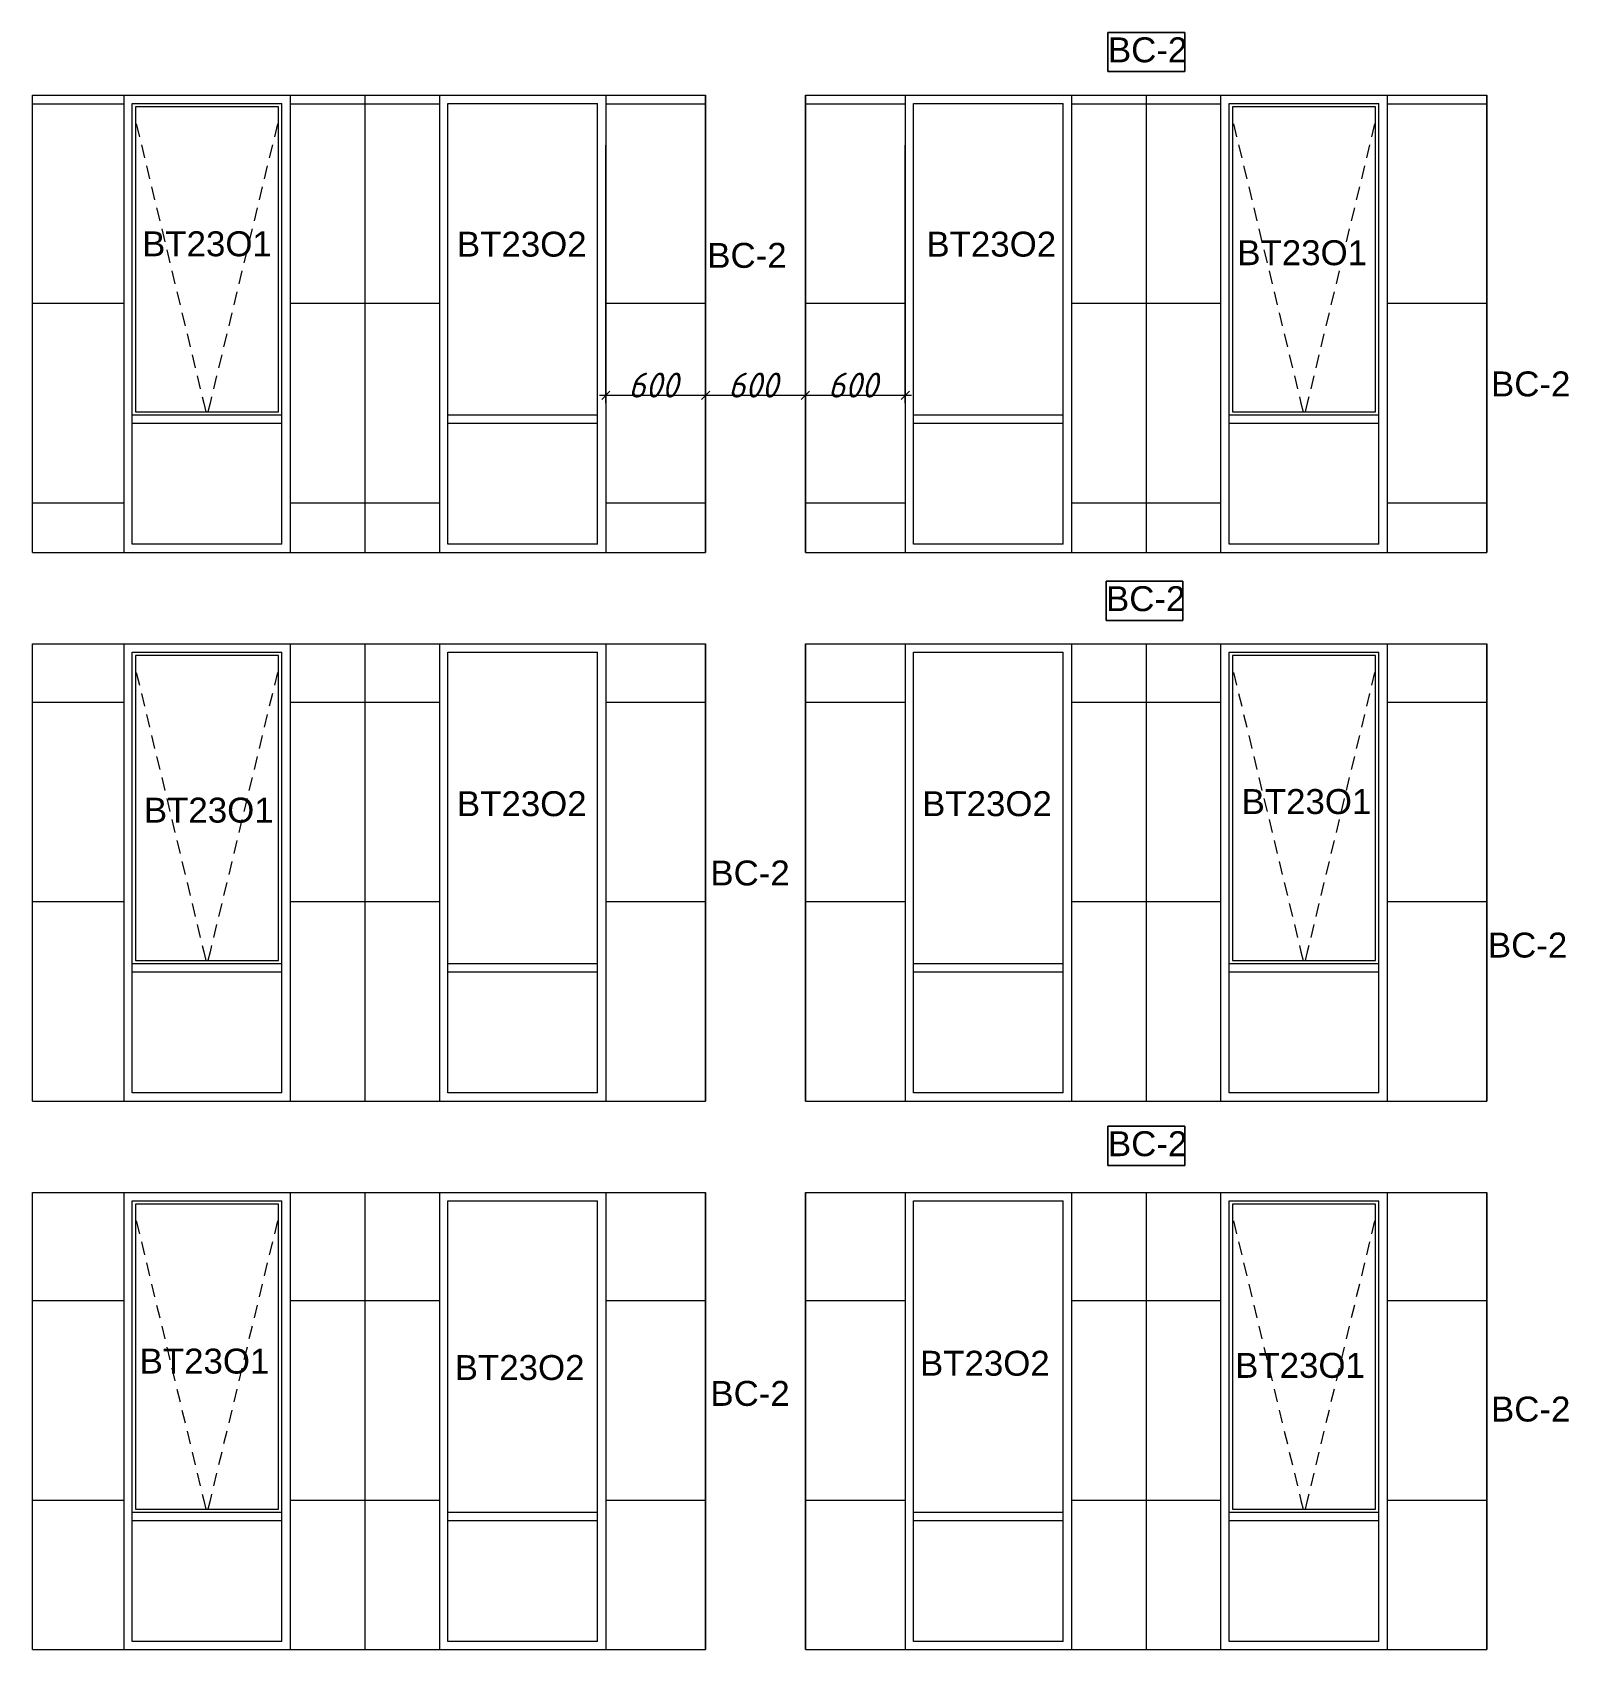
# Model space of a CAD drawing. Header units: millimetres. Extents: x 1499747 to 4341325, y -28481 to 441852.
# Drawn here: x 4125258 to 4134499, y 294353 to 304082 of the extents above; entities that cross this region are included whole.
import ezdxf
from ezdxf.xclip import XClip

# ---------------------------------------------------------------- set-up
doc = ezdxf.new("R2010")
doc.units = ezdxf.units.MM
doc.header["$MEASUREMENT"] = 0
doc.header["$XCLIPFRAME"] = 0
doc.set_wipeout_variables(frame=1)
doc.linetypes.add('Wipeout_Contour', pattern=[1000, 0, -1000])
for name, color, linetype, lineweight in [('1 Фасад_42_2D - Общий_Ном._пера__1_Ном._пера__7', 7, 'Continuous', 18), ('1 Фасад_42_2D - Общий_Ном._пера__20_Ном._пера__1', 1, 'Continuous', 18), ('1 Фасад_42_Витражные окна_Ном._пера__1_Ном._пера__7', 7, 'Continuous', 18), ('1 Фасад_42_Витражные окна_Ном._пера__20_Ном._пера__1', 1, 'Continuous', 18), ('1 Фасад_42_Витражные окна_Ном._пера__92_Ном._пера__233', 233, 'Continuous', 18), ('1 Фасад_42_Выступы_Ном._пера__1_Ном._пера__7', 7, 'Continuous', 18), ('1 Фасад_42_Отделка керамика_Ном._пера__1_Ном._пера__7', 7, 'Continuous', 18), ('1 Фасад_42_Сетка кладки_Ном._пера__20_Ном._пера__1', 1, 'Continuous', 18), ('1 Фасад_42_Сетка кладки_Ном._пера__62_Ном._пера__253', 252, 'Continuous', 18)]:
    doc.layers.add(name, color=color, linetype=linetype, lineweight=lineweight)
doc.layers.add('1 Фасад_42_2D - Общий_Ном._пера__20', color=7, linetype='Continuous')
doc.layers.add('Чертеж и Рисунок', color=7, linetype='Continuous')
doc.styles.add('СГЕНЕРИР_СТИЛЬ_1', font='')
doc.styles.add('СГЕНЕРИР_СТИЛЬ_2', font='arial.ttf')
doc.styles.get('СГЕНЕРИР_СТИЛЬ_1').set_extended_font_data('GOST Common', italic=True)

# ---------------------------------------------------------------- blocks, each defined once
blk = doc.blocks.new('Чертеж_5_42', base_point=(1557140.5, 9891.3))
at = {"layer": '1 Фасад_42_Витражные окна_Ном._пера__1_Ном._пера__7', "color": 252, "linetype": 'Continuous', "true_color": 0x939598}
for p, q in [((1539290.5, 32391.3), (1539290.5, 32691.3)), ((1539290.5, 32691.3), (1539740.5, 32691.3)), ((1539740.5, 32691.3), (1540190.5, 32691.3)), ((1540190.5, 32391.3), (1540190.5, 32691.3)), ((1541190.2, 32391.3), (1541190.2, 32691.3)), ((1541190.2, 32691.3), (1541640.2, 32691.3)), ((1541640.2, 32691.3), (1542090.2, 32691.3)), ((1542090.2, 32391.3), (1542090.2, 32691.3)), ((1543990.8, 32391.3), (1543990.8, 32691.3)), ((1543990.8, 32691.3), (1544440.8, 32691.3)), ((1544440.8, 32691.3), (1544890.8, 32691.3)), ((1544890.8, 32391.3), (1544890.8, 32691.3)), ((1545890.3, 32391.3), (1545890.3, 32691.3)), ((1545890.3, 32691.3), (1546340.3, 32691.3)), ((1546340.3, 32691.3), (1546790.3, 32691.3)), ((1546790.3, 32391.3), (1546790.3, 32691.3)), ((1539310.5, 32671.3), (1539310.5, 30836.3)), ((1540170.5, 32671.3), (1539310.5, 32671.3)), ((1540170.5, 30836.3), (1540170.5, 32671.3)), ((1545910.3, 32671.3), (1545910.3, 30836.3)), ((1546770.3, 32671.3), (1545910.3, 32671.3)), ((1546770.3, 30836.3), (1546770.3, 32671.3)), ((1539290.5, 30991.3), (1539290.5, 32391.3)), ((1540190.5, 30991.3), (1540190.5, 32391.3)), ((1541190.2, 30991.3), (1541190.2, 32391.3)), ((1542090.2, 30991.3), (1542090.2, 32391.3)), ((1543990.8, 30991.3), (1543990.8, 32391.3)), ((1544890.8, 30991.3), (1544890.8, 32391.3)), ((1545890.3, 30991.3), (1545890.3, 32391.3)), ((1546790.3, 30991.3), (1546790.3, 32391.3)), ((1539290.5, 30816.3), (1539290.5, 30991.3)), ((1540190.5, 30816.3), (1540190.5, 30991.3)), ((1541190.2, 30816.3), (1541190.2, 30991.3)), ((1542090.2, 30816.3), (1542090.2, 30991.3)), ((1543990.8, 30816.3), (1543990.8, 30991.3)), ((1544890.8, 30816.3), (1544890.8, 30991.3)), ((1545890.3, 30816.3), (1545890.3, 30991.3)), ((1546790.3, 30816.3), (1546790.3, 30991.3)), ((1539290.5, 30791.3), (1539290.5, 30816.3)), ((1539740.5, 30816.3), (1539290.5, 30816.3)), ((1539290.5, 30766.3), (1539290.5, 30791.3)), ((1539290.5, 30041.3), (1539290.5, 30766.3)), ((1539740.5, 30766.3), (1539290.5, 30766.3)), ((1539310.5, 30836.3), (1540170.5, 30836.3)), ((1540190.5, 30816.3), (1539740.5, 30816.3)), ((1540190.5, 30766.3), (1539740.5, 30766.3)), ((1540190.5, 30791.3), (1540190.5, 30816.3)), ((1540190.5, 30766.3), (1540190.5, 30791.3)), ((1540190.5, 30041.3), (1540190.5, 30766.3)), ((1541190.2, 30791.3), (1541190.2, 30816.3)), ((1541640.2, 30816.3), (1541190.2, 30816.3)), ((1541190.2, 30766.3), (1541190.2, 30791.3)), ((1541190.2, 30041.3), (1541190.2, 30766.3)), ((1541640.2, 30766.3), (1541190.2, 30766.3)), ((1542090.2, 30816.3), (1541640.2, 30816.3)), ((1542090.2, 30766.3), (1541640.2, 30766.3)), ((1542090.2, 30791.3), (1542090.2, 30816.3)), ((1542090.2, 30766.3), (1542090.2, 30791.3)), ((1542090.2, 30041.3), (1542090.2, 30766.3)), ((1543990.8, 30791.3), (1543990.8, 30816.3)), ((1544440.8, 30816.3), (1543990.8, 30816.3)), ((1543990.8, 30766.3), (1543990.8, 30791.3)), ((1543990.8, 30041.3), (1543990.8, 30766.3)), ((1544440.8, 30766.3), (1543990.8, 30766.3)), ((1544890.8, 30816.3), (1544440.8, 30816.3)), ((1544890.8, 30766.3), (1544440.8, 30766.3)), ((1544890.8, 30791.3), (1544890.8, 30816.3)), ((1544890.8, 30766.3), (1544890.8, 30791.3)), ((1544890.8, 30041.3), (1544890.8, 30766.3)), ((1545890.3, 30791.3), (1545890.3, 30816.3)), ((1546340.3, 30816.3), (1545890.3, 30816.3)), ((1545890.3, 30766.3), (1545890.3, 30791.3)), ((1545890.3, 30041.3), (1545890.3, 30766.3)), ((1546340.3, 30766.3), (1545890.3, 30766.3)), ((1545910.3, 30836.3), (1546770.3, 30836.3)), ((1546790.3, 30816.3), (1546340.3, 30816.3)), ((1546790.3, 30766.3), (1546340.3, 30766.3)), ((1546790.3, 30791.3), (1546790.3, 30816.3)), ((1546790.3, 30766.3), (1546790.3, 30791.3)), ((1546790.3, 30041.3), (1546790.3, 30766.3)), ((1539740.5, 30041.3), (1539290.5, 30041.3)), ((1540190.5, 30041.3), (1539740.5, 30041.3)), ((1541640.2, 30041.3), (1541190.2, 30041.3)), ((1542090.2, 30041.3), (1541640.2, 30041.3)), ((1544440.8, 30041.3), (1543990.8, 30041.3)), ((1544890.8, 30041.3), (1544440.8, 30041.3)), ((1546340.3, 30041.3), (1545890.3, 30041.3)), ((1546790.3, 30041.3), (1546340.3, 30041.3)), ((1539290.5, 29091.3), (1539290.5, 29391.3)), ((1539290.5, 29391.3), (1539740.5, 29391.3)), ((1539740.5, 29391.3), (1540190.5, 29391.3)), ((1540190.5, 29091.3), (1540190.5, 29391.3)), ((1541190.2, 29091.3), (1541190.2, 29391.3)), ((1541190.2, 29391.3), (1541640.2, 29391.3)), ((1541640.2, 29391.3), (1542090.2, 29391.3)), ((1542090.2, 29091.3), (1542090.2, 29391.3)), ((1543990.8, 29091.3), (1543990.8, 29391.3)), ((1543990.8, 29391.3), (1544440.8, 29391.3)), ((1544440.8, 29391.3), (1544890.8, 29391.3)), ((1544890.8, 29091.3), (1544890.8, 29391.3)), ((1545890.3, 29091.3), (1545890.3, 29391.3)), ((1545890.3, 29391.3), (1546340.3, 29391.3)), ((1546340.3, 29391.3), (1546790.3, 29391.3)), ((1546790.3, 29091.3), (1546790.3, 29391.3)), ((1539310.5, 29371.3), (1539310.5, 27536.3)), ((1540170.5, 29371.3), (1539310.5, 29371.3)), ((1540170.5, 27536.3), (1540170.5, 29371.3)), ((1545910.3, 29371.3), (1545910.3, 27536.3)), ((1546770.3, 29371.3), (1545910.3, 29371.3)), ((1546770.3, 27536.3), (1546770.3, 29371.3)), ((1539290.5, 27691.3), (1539290.5, 29091.3)), ((1540190.5, 27691.3), (1540190.5, 29091.3)), ((1541190.2, 27691.3), (1541190.2, 29091.3)), ((1542090.2, 27691.3), (1542090.2, 29091.3)), ((1543990.8, 27691.3), (1543990.8, 29091.3)), ((1544890.8, 27691.3), (1544890.8, 29091.3)), ((1545890.3, 27691.3), (1545890.3, 29091.3)), ((1546790.3, 27691.3), (1546790.3, 29091.3)), ((1539290.5, 27516.3), (1539290.5, 27691.3)), ((1540190.5, 27516.3), (1540190.5, 27691.3)), ((1541190.2, 27516.3), (1541190.2, 27691.3)), ((1542090.2, 27516.3), (1542090.2, 27691.3)), ((1543990.8, 27516.3), (1543990.8, 27691.3)), ((1544890.8, 27516.3), (1544890.8, 27691.3)), ((1545890.3, 27516.3), (1545890.3, 27691.3)), ((1546790.3, 27516.3), (1546790.3, 27691.3)), ((1539310.5, 27536.3), (1540170.5, 27536.3)), ((1545910.3, 27536.3), (1546770.3, 27536.3)), ((1539290.5, 27491.3), (1539290.5, 27516.3)), ((1539740.5, 27516.3), (1539290.5, 27516.3)), ((1539290.5, 27466.3), (1539290.5, 27491.3)), ((1539290.5, 26741.3), (1539290.5, 27466.3)), ((1539740.5, 27466.3), (1539290.5, 27466.3)), ((1540190.5, 27516.3), (1539740.5, 27516.3)), ((1540190.5, 27466.3), (1539740.5, 27466.3)), ((1540190.5, 27491.3), (1540190.5, 27516.3)), ((1540190.5, 27466.3), (1540190.5, 27491.3)), ((1540190.5, 26741.3), (1540190.5, 27466.3)), ((1541190.2, 27491.3), (1541190.2, 27516.3)), ((1541640.2, 27516.3), (1541190.2, 27516.3)), ((1541190.2, 27466.3), (1541190.2, 27491.3)), ((1541190.2, 26741.3), (1541190.2, 27466.3)), ((1541640.2, 27466.3), (1541190.2, 27466.3)), ((1542090.2, 27516.3), (1541640.2, 27516.3)), ((1542090.2, 27466.3), (1541640.2, 27466.3)), ((1542090.2, 27491.3), (1542090.2, 27516.3)), ((1542090.2, 27466.3), (1542090.2, 27491.3)), ((1542090.2, 26741.3), (1542090.2, 27466.3)), ((1543990.8, 27491.3), (1543990.8, 27516.3)), ((1544440.8, 27516.3), (1543990.8, 27516.3)), ((1543990.8, 27466.3), (1543990.8, 27491.3)), ((1543990.8, 26741.3), (1543990.8, 27466.3)), ((1544440.8, 27466.3), (1543990.8, 27466.3)), ((1544890.8, 27516.3), (1544440.8, 27516.3)), ((1544890.8, 27466.3), (1544440.8, 27466.3)), ((1544890.8, 27491.3), (1544890.8, 27516.3)), ((1544890.8, 27466.3), (1544890.8, 27491.3)), ((1544890.8, 26741.3), (1544890.8, 27466.3)), ((1545890.3, 27491.3), (1545890.3, 27516.3)), ((1546340.3, 27516.3), (1545890.3, 27516.3)), ((1545890.3, 27466.3), (1545890.3, 27491.3)), ((1545890.3, 26741.3), (1545890.3, 27466.3)), ((1546340.3, 27466.3), (1545890.3, 27466.3)), ((1546790.3, 27516.3), (1546340.3, 27516.3)), ((1546790.3, 27466.3), (1546340.3, 27466.3)), ((1546790.3, 27491.3), (1546790.3, 27516.3)), ((1546790.3, 27466.3), (1546790.3, 27491.3)), ((1546790.3, 26741.3), (1546790.3, 27466.3)), ((1539740.5, 26741.3), (1539290.5, 26741.3)), ((1540190.5, 26741.3), (1539740.5, 26741.3)), ((1541640.2, 26741.3), (1541190.2, 26741.3)), ((1542090.2, 26741.3), (1541640.2, 26741.3)), ((1544440.8, 26741.3), (1543990.8, 26741.3)), ((1544890.8, 26741.3), (1544440.8, 26741.3)), ((1546340.3, 26741.3), (1545890.3, 26741.3)), ((1546790.3, 26741.3), (1546340.3, 26741.3)), ((1539290.5, 25791.3), (1539290.5, 26091.3)), ((1539290.5, 26091.3), (1539740.5, 26091.3)), ((1539740.5, 26091.3), (1540190.5, 26091.3)), ((1540190.5, 25791.3), (1540190.5, 26091.3)), ((1541190.2, 25791.3), (1541190.2, 26091.3)), ((1541190.2, 26091.3), (1541640.2, 26091.3)), ((1541640.2, 26091.3), (1542090.2, 26091.3)), ((1542090.2, 25791.3), (1542090.2, 26091.3)), ((1543990.8, 25791.3), (1543990.8, 26091.3)), ((1543990.8, 26091.3), (1544440.8, 26091.3)), ((1544440.8, 26091.3), (1544890.8, 26091.3)), ((1544890.8, 25791.3), (1544890.8, 26091.3)), ((1545890.3, 25791.3), (1545890.3, 26091.3)), ((1545890.3, 26091.3), (1546340.3, 26091.3)), ((1546340.3, 26091.3), (1546790.3, 26091.3)), ((1546790.3, 25791.3), (1546790.3, 26091.3)), ((1539310.5, 26071.3), (1539310.5, 24236.3)), ((1540170.5, 26071.3), (1539310.5, 26071.3)), ((1540170.5, 24236.3), (1540170.5, 26071.3)), ((1545910.3, 26071.3), (1545910.3, 24236.3)), ((1546770.3, 26071.3), (1545910.3, 26071.3)), ((1546770.3, 24236.3), (1546770.3, 26071.3)), ((1539290.5, 24391.3), (1539290.5, 25791.3)), ((1540190.5, 24391.3), (1540190.5, 25791.3)), ((1541190.2, 24391.3), (1541190.2, 25791.3)), ((1542090.2, 24391.3), (1542090.2, 25791.3)), ((1543990.8, 24391.3), (1543990.8, 25791.3)), ((1544890.8, 24391.3), (1544890.8, 25791.3)), ((1545890.3, 24391.3), (1545890.3, 25791.3)), ((1546790.3, 24391.3), (1546790.3, 25791.3)), ((1539290.5, 24216.3), (1539290.5, 24391.3)), ((1540190.5, 24216.3), (1540190.5, 24391.3)), ((1541190.2, 24216.3), (1541190.2, 24391.3)), ((1542090.2, 24216.3), (1542090.2, 24391.3)), ((1543990.8, 24216.3), (1543990.8, 24391.3)), ((1544890.8, 24216.3), (1544890.8, 24391.3)), ((1545890.3, 24216.3), (1545890.3, 24391.3)), ((1546790.3, 24216.3), (1546790.3, 24391.3)), ((1539310.5, 24236.3), (1540170.5, 24236.3)), ((1545910.3, 24236.3), (1546770.3, 24236.3)), ((1539290.5, 24191.3), (1539290.5, 24216.3)), ((1539740.5, 24216.3), (1539290.5, 24216.3)), ((1539290.5, 24166.3), (1539290.5, 24191.3)), ((1539290.5, 23441.3), (1539290.5, 24166.3)), ((1539740.5, 24166.3), (1539290.5, 24166.3)), ((1540190.5, 24216.3), (1539740.5, 24216.3)), ((1540190.5, 24166.3), (1539740.5, 24166.3)), ((1540190.5, 24191.3), (1540190.5, 24216.3)), ((1540190.5, 24166.3), (1540190.5, 24191.3)), ((1540190.5, 23441.3), (1540190.5, 24166.3)), ((1541190.2, 24191.3), (1541190.2, 24216.3)), ((1541640.2, 24216.3), (1541190.2, 24216.3)), ((1541190.2, 24166.3), (1541190.2, 24191.3)), ((1541190.2, 23441.3), (1541190.2, 24166.3)), ((1541640.2, 24166.3), (1541190.2, 24166.3)), ((1542090.2, 24216.3), (1541640.2, 24216.3)), ((1542090.2, 24166.3), (1541640.2, 24166.3)), ((1542090.2, 24191.3), (1542090.2, 24216.3)), ((1542090.2, 24166.3), (1542090.2, 24191.3)), ((1542090.2, 23441.3), (1542090.2, 24166.3)), ((1543990.8, 24191.3), (1543990.8, 24216.3)), ((1544440.8, 24216.3), (1543990.8, 24216.3)), ((1543990.8, 24166.3), (1543990.8, 24191.3)), ((1543990.8, 23441.3), (1543990.8, 24166.3)), ((1544440.8, 24166.3), (1543990.8, 24166.3)), ((1544890.8, 24216.3), (1544440.8, 24216.3)), ((1544890.8, 24166.3), (1544440.8, 24166.3)), ((1544890.8, 24191.3), (1544890.8, 24216.3)), ((1544890.8, 24166.3), (1544890.8, 24191.3)), ((1544890.8, 23441.3), (1544890.8, 24166.3)), ((1545890.3, 24191.3), (1545890.3, 24216.3)), ((1546340.3, 24216.3), (1545890.3, 24216.3)), ((1545890.3, 24166.3), (1545890.3, 24191.3)), ((1545890.3, 23441.3), (1545890.3, 24166.3)), ((1546340.3, 24166.3), (1545890.3, 24166.3)), ((1546790.3, 24216.3), (1546340.3, 24216.3)), ((1546790.3, 24166.3), (1546340.3, 24166.3)), ((1546790.3, 24191.3), (1546790.3, 24216.3)), ((1546790.3, 24166.3), (1546790.3, 24191.3)), ((1546790.3, 23441.3), (1546790.3, 24166.3)), ((1539740.5, 23441.3), (1539290.5, 23441.3)), ((1540190.5, 23441.3), (1539740.5, 23441.3)), ((1541640.2, 23441.3), (1541190.2, 23441.3)), ((1542090.2, 23441.3), (1541640.2, 23441.3)), ((1544440.8, 23441.3), (1543990.8, 23441.3)), ((1544890.8, 23441.3), (1544440.8, 23441.3)), ((1546340.3, 23441.3), (1545890.3, 23441.3)), ((1546790.3, 23441.3), (1546340.3, 23441.3))]:
    blk.add_line(p, q, dxfattribs=at)
at = {"layer": '1 Фасад_42_Витражные окна_Ном._пера__92_Ном._пера__233', "color": 252, "linetype": 'Continuous', "true_color": 0x939598}
for p, q in [((1539316, 32569.9), (1539334.7, 32492.1)), ((1540164.9, 32569.9), (1540146.2, 32492.1)), ((1545915.8, 32569.9), (1545934.5, 32492.1)), ((1546764.8, 32569.9), (1546746, 32492.1)), ((1539346.5, 32443.5), (1539365.2, 32365.8)), ((1540134.4, 32443.5), (1540115.7, 32365.8)), ((1545946.3, 32443.5), (1545965.1, 32365.8)), ((1546734.3, 32443.5), (1546715.5, 32365.8)), ((1539377, 32317.2), (1539395.7, 32239.4)), ((1540103.9, 32317.2), (1540085.2, 32239.4)), ((1545976.8, 32317.2), (1545995.6, 32239.4)), ((1546703.8, 32317.2), (1546685, 32239.4)), ((1539407.5, 32190.8), (1539426.2, 32113)), ((1540073.4, 32190.8), (1540054.7, 32113)), ((1546007.3, 32190.8), (1546026.1, 32113)), ((1546673.3, 32190.8), (1546654.5, 32113)), ((1539438, 32064.4), (1539456.7, 31986.7)), ((1540042.9, 32064.4), (1540024.2, 31986.7)), ((1546037.8, 32064.4), (1546056.6, 31986.7)), ((1546642.8, 32064.4), (1546624, 31986.7)), ((1539468.5, 31938), (1539487.2, 31860.3)), ((1540012.4, 31938), (1539993.7, 31860.3)), ((1546068.3, 31938), (1546087.1, 31860.3)), ((1546612.3, 31938), (1546593.5, 31860.3)), ((1539499, 31811.7), (1539517.7, 31733.9)), ((1539981.9, 31811.7), (1539963.2, 31733.9)), ((1546098.8, 31811.7), (1546117.6, 31733.9)), ((1546581.8, 31811.7), (1546563, 31733.9)), ((1539529.5, 31685.3), (1539548.2, 31607.5)), ((1539951.4, 31685.3), (1539932.7, 31607.5)), ((1546129.3, 31685.3), (1546148.1, 31607.5)), ((1546551.2, 31685.3), (1546532.5, 31607.5)), ((1539560, 31558.9), (1539578.8, 31481.2)), ((1539920.9, 31558.9), (1539902.2, 31481.2)), ((1546159.8, 31558.9), (1546178.6, 31481.2)), ((1546520.7, 31558.9), (1546502, 31481.2)), ((1539590.5, 31432.6), (1539609.3, 31354.8)), ((1539890.4, 31432.6), (1539871.6, 31354.8)), ((1546190.3, 31432.6), (1546209.1, 31354.8)), ((1546490.2, 31432.6), (1546471.5, 31354.8)), ((1539621, 31306.2), (1539639.8, 31228.4)), ((1539859.9, 31306.2), (1539841.1, 31228.4)), ((1546220.8, 31306.2), (1546239.6, 31228.4)), ((1546459.7, 31306.2), (1546441, 31228.4)), ((1539651.5, 31179.8), (1539670.3, 31102.1)), ((1539829.4, 31179.8), (1539810.6, 31102.1)), ((1546251.3, 31179.8), (1546270.1, 31102.1)), ((1546429.2, 31179.8), (1546410.5, 31102.1)), ((1539682, 31053.5), (1539700.8, 30975.7)), ((1539798.9, 31053.5), (1539780.1, 30975.7)), ((1546281.8, 31053.5), (1546300.6, 30975.7)), ((1546398.7, 31053.5), (1546380, 30975.7)), ((1539712.5, 30927.1), (1539721.7, 30889)), ((1539721.7, 30889), (1539734.4, 30836.3)), ((1539759.2, 30889), (1539746.5, 30836.3)), ((1539768.4, 30927.1), (1539759.2, 30889)), ((1546312.3, 30927.1), (1546321.5, 30889)), ((1546321.5, 30889), (1546334.2, 30836.3)), ((1546359, 30889), (1546346.3, 30836.3)), ((1546368.2, 30927.1), (1546359, 30889)), ((1539316, 29269.9), (1539334.7, 29192.1)), ((1540164.9, 29269.9), (1540146.2, 29192.1)), ((1545915.8, 29269.9), (1545934.5, 29192.1)), ((1546764.8, 29269.9), (1546746, 29192.1)), ((1539346.5, 29143.5), (1539365.2, 29065.8)), ((1540134.4, 29143.5), (1540115.7, 29065.8)), ((1545946.3, 29143.5), (1545965.1, 29065.8)), ((1546734.3, 29143.5), (1546715.5, 29065.8)), ((1539377, 29017.2), (1539395.7, 28939.4)), ((1540103.9, 29017.2), (1540085.2, 28939.4)), ((1545976.8, 29017.2), (1545995.6, 28939.4)), ((1546703.8, 29017.2), (1546685, 28939.4)), ((1539407.5, 28890.8), (1539426.2, 28813)), ((1540073.4, 28890.8), (1540054.7, 28813)), ((1546007.3, 28890.8), (1546026.1, 28813)), ((1546673.3, 28890.8), (1546654.5, 28813)), ((1539438, 28764.4), (1539456.7, 28686.7)), ((1540042.9, 28764.4), (1540024.2, 28686.7)), ((1546037.8, 28764.4), (1546056.6, 28686.7)), ((1546642.8, 28764.4), (1546624, 28686.7)), ((1539468.5, 28638), (1539487.2, 28560.3)), ((1540012.4, 28638), (1539993.7, 28560.3)), ((1546068.3, 28638), (1546087.1, 28560.3)), ((1546612.3, 28638), (1546593.5, 28560.3)), ((1539499, 28511.7), (1539517.7, 28433.9)), ((1539981.9, 28511.7), (1539963.2, 28433.9)), ((1546098.8, 28511.7), (1546117.6, 28433.9)), ((1546581.8, 28511.7), (1546563, 28433.9)), ((1539529.5, 28385.3), (1539548.2, 28307.5)), ((1539951.4, 28385.3), (1539932.7, 28307.5)), ((1546129.3, 28385.3), (1546148.1, 28307.5)), ((1546551.2, 28385.3), (1546532.5, 28307.5)), ((1539560, 28258.9), (1539578.8, 28181.2)), ((1539920.9, 28258.9), (1539902.2, 28181.2)), ((1546159.8, 28258.9), (1546178.6, 28181.2)), ((1546520.7, 28258.9), (1546502, 28181.2)), ((1539590.5, 28132.6), (1539609.3, 28054.8)), ((1539890.4, 28132.6), (1539871.6, 28054.8)), ((1546190.3, 28132.6), (1546209.1, 28054.8)), ((1546490.2, 28132.6), (1546471.5, 28054.8)), ((1539621, 28006.2), (1539639.8, 27928.4)), ((1539859.9, 28006.2), (1539841.1, 27928.4)), ((1546220.8, 28006.2), (1546239.6, 27928.4)), ((1546459.7, 28006.2), (1546441, 27928.4)), ((1539651.5, 27879.8), (1539670.3, 27802.1)), ((1539829.4, 27879.8), (1539810.6, 27802.1)), ((1546251.3, 27879.8), (1546270.1, 27802.1)), ((1546429.2, 27879.8), (1546410.5, 27802.1)), ((1539682, 27753.5), (1539700.8, 27675.7)), ((1539798.9, 27753.5), (1539780.1, 27675.7)), ((1546281.8, 27753.5), (1546300.6, 27675.7)), ((1546398.7, 27753.5), (1546380, 27675.7)), ((1539712.5, 27627.1), (1539721.7, 27589)), ((1539721.7, 27589), (1539734.4, 27536.3)), ((1539759.2, 27589), (1539746.5, 27536.3)), ((1539768.4, 27627.1), (1539759.2, 27589)), ((1546312.3, 27627.1), (1546321.5, 27589)), ((1546321.5, 27589), (1546334.2, 27536.3)), ((1546359, 27589), (1546346.3, 27536.3)), ((1546368.2, 27627.1), (1546359, 27589)), ((1539316, 25969.9), (1539334.7, 25892.1)), ((1540164.9, 25969.9), (1540146.2, 25892.1)), ((1545915.8, 25969.9), (1545934.5, 25892.1)), ((1546764.8, 25969.9), (1546746, 25892.1)), ((1539346.5, 25843.5), (1539365.2, 25765.8)), ((1540134.4, 25843.5), (1540115.7, 25765.8)), ((1545946.3, 25843.5), (1545965.1, 25765.8)), ((1546734.3, 25843.5), (1546715.5, 25765.8)), ((1539377, 25717.2), (1539395.7, 25639.4)), ((1540103.9, 25717.2), (1540085.2, 25639.4)), ((1545976.8, 25717.2), (1545995.6, 25639.4)), ((1546703.8, 25717.2), (1546685, 25639.4)), ((1539407.5, 25590.8), (1539426.2, 25513)), ((1540073.4, 25590.8), (1540054.7, 25513)), ((1546007.3, 25590.8), (1546026.1, 25513)), ((1546673.3, 25590.8), (1546654.5, 25513)), ((1539438, 25464.4), (1539456.7, 25386.7)), ((1540042.9, 25464.4), (1540024.2, 25386.7)), ((1546037.8, 25464.4), (1546056.6, 25386.7)), ((1546642.8, 25464.4), (1546624, 25386.7)), ((1539468.5, 25338), (1539487.2, 25260.3)), ((1540012.4, 25338), (1539993.7, 25260.3)), ((1546068.3, 25338), (1546087.1, 25260.3)), ((1546612.3, 25338), (1546593.5, 25260.3)), ((1539499, 25211.7), (1539517.7, 25133.9)), ((1539981.9, 25211.7), (1539963.2, 25133.9)), ((1546098.8, 25211.7), (1546117.6, 25133.9)), ((1546581.8, 25211.7), (1546563, 25133.9)), ((1539529.5, 25085.3), (1539548.2, 25007.5)), ((1539951.4, 25085.3), (1539932.7, 25007.5)), ((1546129.3, 25085.3), (1546148.1, 25007.5)), ((1546551.2, 25085.3), (1546532.5, 25007.5)), ((1539560, 24958.9), (1539578.8, 24881.2)), ((1539920.9, 24958.9), (1539902.2, 24881.2)), ((1546159.8, 24958.9), (1546178.6, 24881.2)), ((1546520.7, 24958.9), (1546502, 24881.2)), ((1539590.5, 24832.6), (1539609.3, 24754.8)), ((1539890.4, 24832.6), (1539871.6, 24754.8)), ((1546190.3, 24832.6), (1546209.1, 24754.8)), ((1546490.2, 24832.6), (1546471.5, 24754.8)), ((1539621, 24706.2), (1539639.8, 24628.4)), ((1539859.9, 24706.2), (1539841.1, 24628.4)), ((1546220.8, 24706.2), (1546239.6, 24628.4)), ((1546459.7, 24706.2), (1546441, 24628.4)), ((1539651.5, 24579.8), (1539670.3, 24502.1)), ((1539829.4, 24579.8), (1539810.6, 24502.1)), ((1546251.3, 24579.8), (1546270.1, 24502.1)), ((1546429.2, 24579.8), (1546410.5, 24502.1)), ((1539682, 24453.5), (1539700.8, 24375.7)), ((1539798.9, 24453.5), (1539780.1, 24375.7)), ((1546281.8, 24453.5), (1546300.6, 24375.7)), ((1546398.7, 24453.5), (1546380, 24375.7)), ((1539712.5, 24327.1), (1539721.7, 24289)), ((1539768.4, 24327.1), (1539759.2, 24289)), ((1546312.3, 24327.1), (1546321.5, 24289)), ((1546368.2, 24327.1), (1546359, 24289)), ((1539721.7, 24289), (1539734.4, 24236.3)), ((1539759.2, 24289), (1539746.5, 24236.3)), ((1546321.5, 24289), (1546334.2, 24236.3)), ((1546359, 24289), (1546346.3, 24236.3))]:
    blk.add_line(p, q, dxfattribs=at)
at = {"layer": '1 Фасад_42_Выступы_Ном._пера__1_Ном._пера__7', "color": 252, "linetype": 'Continuous', "true_color": 0x939598}
for p, q in [((1538690.5, 29991.3), (1538690.5, 32741.3)), ((1538690.5, 32741.3), (1542740.5, 32741.3)), ((1542740.5, 29991.3), (1542740.5, 32741.3)), ((1543340.5, 29991.3), (1543340.5, 32741.3)), ((1543340.5, 32741.3), (1547440.5, 32741.3)), ((1547440.5, 29991.3), (1547440.5, 32741.3)), ((1538690.5, 29991.3), (1542740.5, 29991.3)), ((1543340.5, 29991.3), (1547440.5, 29991.3)), ((1538690.5, 26691.3), (1538690.5, 29441.3)), ((1538690.5, 29441.3), (1542740.5, 29441.3)), ((1542740.5, 26691.3), (1542740.5, 29441.3)), ((1543340.5, 26691.3), (1543340.5, 29441.3)), ((1543340.5, 29441.3), (1547440.5, 29441.3)), ((1547440.5, 26691.3), (1547440.5, 29441.3)), ((1538690.5, 26691.3), (1542740.5, 26691.3)), ((1543340.5, 26691.3), (1547440.5, 26691.3)), ((1538690.5, 23391.3), (1538690.5, 26141.3)), ((1538690.5, 26141.3), (1542740.5, 26141.3)), ((1542740.5, 23391.3), (1542740.5, 26141.3)), ((1543340.5, 23391.3), (1543340.5, 26141.3)), ((1543340.5, 26141.3), (1547440.5, 26141.3)), ((1547440.5, 23391.3), (1547440.5, 26141.3)), ((1538690.5, 23391.3), (1542740.5, 23391.3)), ((1543340.5, 23391.3), (1547440.5, 23391.3))]:
    blk.add_line(p, q, dxfattribs=at)
at = {"layer": '1 Фасад_42_Отделка керамика_Ном._пера__1_Ном._пера__7', "color": 252, "linetype": 'Continuous', "true_color": 0x939598}
for p, q in [((1544940.8, 32741.3), (1544940.8, 29991.3)), ((1545840.3, 29991.3), (1545840.3, 32741.3)), ((1546840.3, 32741.3), (1546840.3, 29991.3)), ((1544940.8, 29441.3), (1544940.8, 26691.3)), ((1545840.3, 26691.3), (1545840.3, 29441.3)), ((1546840.3, 29441.3), (1546840.3, 26691.3)), ((1544940.8, 26141.3), (1544940.8, 23391.3)), ((1545840.3, 23391.3), (1545840.3, 26141.3)), ((1546840.3, 26141.3), (1546840.3, 23391.3))]:
    blk.add_line(p, q, dxfattribs=at)
at = {"layer": '1 Фасад_42_Сетка кладки_Ном._пера__20_Ном._пера__1', "color": 252, "linetype": 'Continuous', "true_color": 0x939598}
for p, q in [((1542140.2, 30890.2), (1542140.2, 32441.3)), ((1542740.2, 30890.2), (1542740.2, 32441.3)), ((1542740.2, 30890.2), (1542740.2, 32441.3)), ((1543340.8, 30890.2), (1543340.8, 32441.3)), ((1543340.8, 30890.2), (1543340.8, 32441.3)), ((1543940.8, 30890.2), (1543940.8, 32441.3)), ((1542165.2, 30962.1), (1542115.2, 30912.1)), ((1542765.2, 30962.1), (1542715.2, 30912.1)), ((1542765.2, 30962.1), (1542715.2, 30912.1)), ((1543365.8, 30962.1), (1543315.8, 30912.1)), ((1543365.8, 30962.1), (1543315.8, 30912.1)), ((1543915.8, 30912.1), (1543965.8, 30962.1)), ((1542102.7, 30937.1), (1542140.2, 30937.1)), ((1542140.2, 30937.1), (1542740.2, 30937.1)), ((1542740.2, 30937.1), (1543340.8, 30937.1)), ((1543340.8, 30937.1), (1543940.8, 30937.1)), ((1543940.8, 30937.1), (1543978.3, 30937.1))]:
    blk.add_line(p, q, dxfattribs=at)
at = {"layer": '1 Фасад_42_Сетка кладки_Ном._пера__62_Ном._пера__253', "color": 252, "linetype": 'Continuous', "true_color": 0x939598}
for p, q in [((1538690.5, 32690.8), (1539240.5, 32690.8)), ((1539240.5, 32741.3), (1539240.5, 29991.3)), ((1540240.5, 32741.3), (1540240.5, 29991.3)), ((1540240.9, 32690.8), (1541140.2, 32690.8)), ((1540690.3, 32741.3), (1540690.3, 29991.3)), ((1541140.2, 32741.3), (1541140.2, 29991.3)), ((1541140.2, 32690.8), (1541140.9, 32690.8)), ((1542140.2, 32741.3), (1542140.2, 29991.3)), ((1542140.7, 32690.8), (1542740.5, 32690.8)), ((1542740.2, 32741.3), (1542740.2, 29991.2)), ((1543340.5, 32690.8), (1543940.5, 32690.8)), ((1543340.8, 32741.3), (1543340.8, 29991.3)), ((1543940.8, 32741.3), (1543940.8, 29991.3)), ((1544940.1, 32690.8), (1544940.8, 32690.8)), ((1544940.8, 32690.8), (1545840.1, 32690.8)), ((1545390.5, 32741.3), (1545390.5, 29991.3)), ((1546840.1, 32741.3), (1546840.1, 29991.3)), ((1546840.5, 32690.8), (1547440.5, 32690.8)), ((1547440.3, 32741.3), (1547440.3, 29991.2)), ((1538690.5, 31490.8), (1539240.5, 31490.8)), ((1540240.9, 31490.8), (1541140.2, 31490.8)), ((1541140.2, 31490.8), (1541140.9, 31490.8)), ((1542140.7, 31490.8), (1542740.5, 31490.8)), ((1543340.5, 31490.8), (1543940.5, 31490.8)), ((1544940.1, 31490.8), (1544940.8, 31490.8)), ((1544940.8, 31490.8), (1545840.1, 31490.8)), ((1546840.5, 31490.8), (1547440.5, 31490.8)), ((1538690.5, 30290.8), (1539240.5, 30290.8)), ((1540240.9, 30290.8), (1541140.2, 30290.8)), ((1541140.2, 30290.8), (1541140.9, 30290.8)), ((1542140.7, 30290.8), (1542740.5, 30290.8)), ((1543340.5, 30290.8), (1543940.5, 30290.8)), ((1544940.1, 30290.8), (1544940.8, 30290.8)), ((1544940.8, 30290.8), (1545840.1, 30290.8)), ((1546840.5, 30290.8), (1547440.5, 30290.8)), ((1539240.5, 29441.3), (1539240.5, 26691.3)), ((1540240.5, 29441.3), (1540240.5, 26691.3)), ((1540690.3, 29441.3), (1540690.3, 26691.3)), ((1541140.2, 29441.3), (1541140.2, 26691.3)), ((1542140.2, 29441.3), (1542140.2, 26691.3)), ((1542740.2, 29441.3), (1542740.2, 26691.2)), ((1543340.8, 29441.3), (1543340.8, 26691.3)), ((1543940.8, 29441.3), (1543940.8, 26691.3)), ((1545390.5, 29441.3), (1545390.5, 26691.3)), ((1546840.1, 29441.3), (1546840.1, 26691.3)), ((1547440.3, 29441.3), (1547440.3, 26691.2)), ((1538690.5, 29090.8), (1539240.5, 29090.8)), ((1540240.9, 29090.8), (1541140.2, 29090.8)), ((1541140.2, 29090.8), (1541140.9, 29090.8)), ((1542140.7, 29090.8), (1542740.5, 29090.8)), ((1543340.5, 29090.8), (1543940.5, 29090.8)), ((1544940.1, 29090.8), (1544940.8, 29090.8)), ((1544940.8, 29090.8), (1545840.1, 29090.8)), ((1546840.5, 29090.8), (1547440.5, 29090.8)), ((1538690.5, 27890.8), (1539240.5, 27890.8)), ((1540240.9, 27890.8), (1541140.2, 27890.8)), ((1541140.2, 27890.8), (1541140.9, 27890.8)), ((1542140.7, 27890.8), (1542740.5, 27890.8)), ((1543340.5, 27890.8), (1543940.5, 27890.8)), ((1544940.1, 27890.8), (1544940.8, 27890.8)), ((1544940.8, 27890.8), (1545840.1, 27890.8)), ((1546840.5, 27890.8), (1547440.5, 27890.8)), ((1539240.5, 26141.3), (1539240.5, 23391.3)), ((1540240.5, 26141.3), (1540240.5, 23391.3)), ((1540690.3, 26141.3), (1540690.3, 23391.3)), ((1541140.2, 26141.3), (1541140.2, 23391.3)), ((1542140.2, 26141.3), (1542140.2, 23391.3)), ((1542740.2, 26141.3), (1542740.2, 23391.2)), ((1543340.8, 26141.3), (1543340.8, 23391.3)), ((1543940.8, 26141.3), (1543940.8, 23391.3)), ((1545390.5, 26141.3), (1545390.5, 23391.3)), ((1546840.1, 26141.3), (1546840.1, 23391.3)), ((1547440.3, 26141.3), (1547440.3, 23391.2)), ((1538690.5, 25490.8), (1539240.5, 25490.8)), ((1540240.9, 25490.8), (1541140.2, 25490.8)), ((1541140.2, 25490.8), (1541140.9, 25490.8)), ((1542140.7, 25490.8), (1542740.5, 25490.8)), ((1543340.5, 25490.8), (1543940.5, 25490.8)), ((1544940.1, 25490.8), (1544940.8, 25490.8)), ((1544940.8, 25490.8), (1545840.1, 25490.8)), ((1546840.5, 25490.8), (1547440.5, 25490.8)), ((1538690.5, 24290.8), (1539240.5, 24290.8)), ((1540240.9, 24290.8), (1541140.2, 24290.8)), ((1541140.2, 24290.8), (1541140.9, 24290.8)), ((1542140.7, 24290.8), (1542740.5, 24290.8)), ((1543340.5, 24290.8), (1543940.5, 24290.8)), ((1544940.1, 24290.8), (1544940.8, 24290.8)), ((1544940.8, 24290.8), (1545840.1, 24290.8)), ((1546840.5, 24290.8), (1547440.5, 24290.8))]:
    blk.add_line(p, q, dxfattribs=at)
at = {"layer": '1 Фасад_42_Витражные окна_Ном._пера__20_Ном._пера__1', "color": 252, "linetype": 'Continuous', "true_color": 0x939598, "char_height": 150, "attachment_point": 4, "style": 'СГЕНЕРИР_СТИЛЬ_2'}
for s, insert in [('\\A1;{\\pql;\\fArial|b0|i0|c204|p0;\\W1.000000;ВТ23О1}', (1539350.8, 31847)), ('\\A1;{\\pql;\\fArial|b0|i0|c204|p0;\\W1.000000;ВТ23О2}', (1541244.4, 31844.9)), ('\\A1;{\\pql;\\fArial|b0|i0|c204|p0;\\W1.000000;ВТ23О2}', (1544068.6, 31844.9)), ('\\A1;{\\pql;\\fArial|b0|i0|c204|p0;\\W1.000000;ВС-2}', (1542750.3, 31777.4)), ('\\A1;{\\pql;\\fArial|b0|i0|c204|p0;\\W1.000000;ВТ23О1}', (1545938.6, 31793.3)), ('\\A1;{\\pql;\\fArial|b0|i0|c204|p0;\\W1.000000;ВС-2}', (1547464.9, 31004.2)), ('\\A1;{\\pql;\\fArial|b0|i0|c204|p0;\\W1.000000;ВТ23О1}', (1539361.5, 28440.3)), ('\\A1;{\\pql;\\fArial|b0|i0|c204|p0;\\W1.000000;ВТ23О2}', (1541244.4, 28479)), ('\\A1;{\\pql;\\fArial|b0|i0|c204|p0;\\W1.000000;ВТ23О2}', (1544042.8, 28479)), ('\\A1;{\\pql;\\fArial|b0|i0|c204|p0;\\W1.000000;ВТ23О1}', (1545964.4, 28491.9)), ('\\A1;{\\pql;\\fArial|b0|i0|c204|p0;\\W1.000000;ВС-2}', (1542769.1, 28062.2)), ('\\A1;{\\pql;\\fArial|b0|i0|c204|p0;\\W1.000000;ВС-2}', (1547446, 27628.5)), ('\\A1;{\\pql;\\fArial|b0|i0|c204|p0;\\W1.000000;ВТ23О1}', (1539335.8, 25126)), ('\\A1;{\\pql;\\fArial|b0|i0|c204|p0;\\W1.000000;ВТ23О2}', (1541231.5, 25087.3)), ('\\A1;{\\pql;\\fArial|b0|i0|c204|p0;\\W1.000000;ВТ23О2}', (1544029.9, 25113.1)), ('\\A1;{\\pql;\\fArial|b0|i0|c204|p0;\\W1.000000;ВТ23О1}', (1545925.7, 25100.2)), ('\\A1;{\\pql;\\fArial|b0|i0|c204|p0;\\W1.000000;ВС-2}', (1542769.1, 24931.7)), ('\\A1;{\\pql;\\fArial|b0|i0|c204|p0;\\W1.000000;ВС-2}', (1547464.9, 24837.4))]:
    blk.add_mtext(s, dxfattribs=dict(at, insert=insert))
at = {"layer": '1 Фасад_42_Сетка кладки_Ном._пера__20_Ном._пера__1', "color": 252, "linetype": 'Continuous', "true_color": 0x939598, "char_height": 150, "attachment_point": 7, "style": 'СГЕНЕРИР_СТИЛЬ_1'}
for insert in [(1542275.4, 30923), (1542875.7, 30923), (1543476, 30923)]:
    blk.add_mtext('\\A1;{\\pql;\\fGOST Common|b0|i1|c204|p0;\\W1.000000;600}', dxfattribs=dict(at, insert=insert))
at = {"color": 252, "linetype": 'Wipeout_Contour', "ltscale": 6182974.916346846, "true_color": 0x939598}
blk.add_wipeout([(1545160.5, 33120), (1545160.5, 32884.3), (1545622.3, 32884.3), (1545622.3, 33120)], dxfattribs=at).dxf.layer = '1 Фасад_42_2D - Общий_Ном._пера__20'
at = {"color": 252, "linetype": 'Wipeout_Contour', "ltscale": 6182660.72064588, "true_color": 0x939598}
blk.add_wipeout([(1545148.9, 29818.4), (1545148.9, 29582.7), (1545610.7, 29582.7), (1545610.7, 29818.4)], dxfattribs=at).dxf.layer = '1 Фасад_42_2D - Общий_Ном._пера__20'
at = {"color": 252, "linetype": 'Wipeout_Contour', "ltscale": 6182468.968105407, "true_color": 0x939598}
blk.add_wipeout([(1545160.5, 26539.9), (1545160.5, 26304.2), (1545622.3, 26304.2), (1545622.3, 26539.9)], dxfattribs=at).dxf.layer = '1 Фасад_42_2D - Общий_Ном._пера__20'
at = {"layer": '1 Фасад_42_2D - Общий_Ном._пера__1_Ном._пера__7', "color": 252, "linetype": 'Continuous', "true_color": 0x939598, "flags": 128}
for points in [[(1545160.5, 33120), (1545622.3, 33120), (1545622.3, 32884.3), (1545160.5, 32884.3)], [(1545148.9, 29818.4), (1545610.7, 29818.4), (1545610.7, 29582.7), (1545148.9, 29582.7)], [(1545160.5, 26539.9), (1545622.3, 26539.9), (1545622.3, 26304.2), (1545160.5, 26304.2)]]:
    blk.add_lwpolyline(points, close=True, dxfattribs=at)
at = {"layer": '1 Фасад_42_2D - Общий_Ном._пера__20_Ном._пера__1', "color": 252, "linetype": 'Continuous', "true_color": 0x939598}
for p, q in [((1545160.5, 33120), (1545160.5, 32884.3)), ((1545622.3, 33120), (1545160.5, 33120)), ((1545622.3, 32884.3), (1545622.3, 33120)), ((1545160.5, 32884.3), (1545622.3, 32884.3)), ((1545148.9, 29818.4), (1545148.9, 29582.7)), ((1545610.7, 29818.4), (1545148.9, 29818.4)), ((1545610.7, 29582.7), (1545610.7, 29818.4)), ((1545148.9, 29582.7), (1545610.7, 29582.7)), ((1545160.5, 26539.9), (1545160.5, 26304.2)), ((1545622.3, 26539.9), (1545160.5, 26539.9)), ((1545622.3, 26304.2), (1545622.3, 26539.9)), ((1545160.5, 26304.2), (1545622.3, 26304.2))]:
    blk.add_line(p, q, dxfattribs=at)
at = {"layer": '1 Фасад_42_2D - Общий_Ном._пера__20_Ном._пера__1', "color": 252, "linetype": 'Continuous', "true_color": 0x939598, "char_height": 150, "attachment_point": 4, "style": 'СГЕНЕРИР_СТИЛЬ_2'}
for insert in [(1545160.5, 33013.8), (1545148.9, 29712.2), (1545160.5, 26433.7)]:
    blk.add_mtext('\\A1;{\\pql;\\fArial|b0|i0|c204|p0;\\W1.000000;ВС-2}', dxfattribs=dict(at, insert=insert))

msp = doc.modelspace()

# ---------------------------------------------------------------- block references
at = {"layer": 'Чертеж и Рисунок', "linetype": 'Continuous'}
ref = msp.add_blockref('Чертеж_5_42', (4143707.8, 280853.2), dxfattribs=at)
XClip(ref).set_block_clipping_path([(1496000, -1299.0576434789), (1580000, 60181.6414690267)])

doc.saveas('drawing.dxf')
